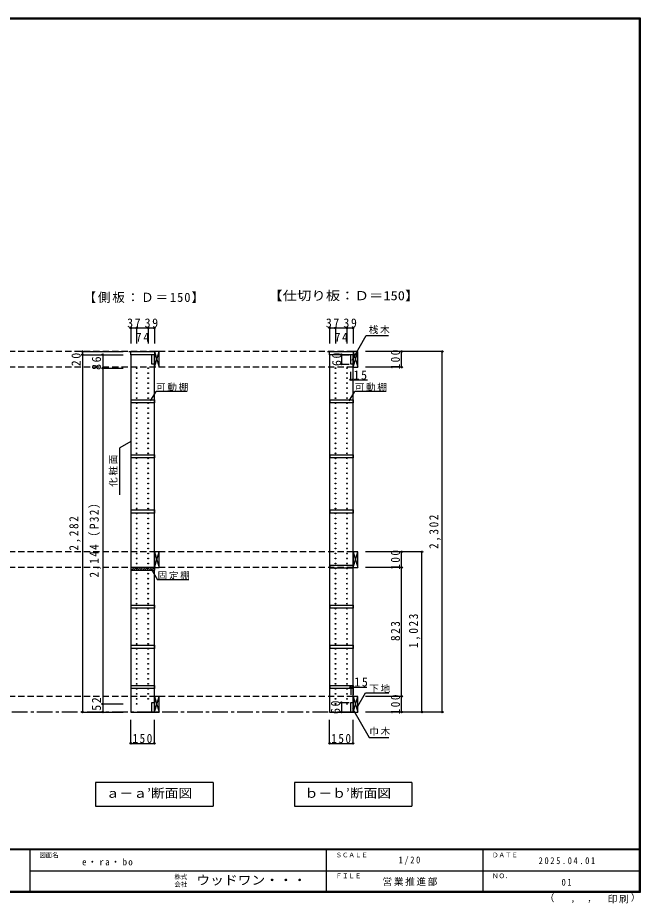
# Model space of a CAD drawing. Units: millimetres at full size, sheet at 1:20. Extents: x -3922 to 3878, y -2932 to 2722.
# Drawn here: x -100 to 3878, y -2932 to 2722 of the extents above; entities that cross this region are included whole.
import ezdxf
from ezdxf.enums import TextEntityAlignment as Align

# ---------------------------------------------------------------- set-up
doc = ezdxf.new("R2010")
doc.units = ezdxf.units.MM
doc.header["$LTSCALE"] = 20
doc.header["$PDMODE"] = 32
doc.header["$PDSIZE"] = 10
doc.linetypes.add('CHAIN1', pattern=[8, 5, -1, 1, -1])
doc.linetypes.add('DASHED2', pattern=[3, 2, -1])
for name, color, linetype in [('0-2_本体', 2, 'Continuous'), ('0-3_固定棚', 3, 'Continuous'), ('0-4_可動棚', 3, 'Continuous'), ('0-5', 4, 'Continuous'), ('0-7_桟木・巾木', 2, 'Continuous'), ('0-8_引き出し', 3, 'Continuous'), ('0-A_文字', 7, 'Continuous'), ('0-B_寸法', 7, 'Continuous'), ('0-C_ハッチ', 4, 'Continuous'), ('F-1_枠', 6, 'Continuous'), ('F-A_文字', 7, 'Continuous')]:
    doc.layers.add(name, color=color, linetype=linetype)
doc.styles.add('ＭＳ ゴシック', font='')
doc.styles.get('ＭＳ ゴシック').set_extended_font_data('MS Gothic')

msp = doc.modelspace()

# ---------------------------------------------------------------- linework, layer by layer
at = {"layer": '0-2_本体'}
for p, q in [((609.97, 590.73), (772.97, 590.73)), ((622.97, 570.73), (622.97, 590.73)), ((772.97, 570.73), (622.97, 570.73)), ((772.97, 590.73), (772.97, 570.73)), ((1879.97, 590.73), (2042.97, 590.73)), ((1892.97, 570.73), (1892.97, 590.73)), ((2042.97, 570.73), (1892.97, 570.73)), ((2042.97, 590.73), (2042.97, 570.73))]:
    msp.add_line(p, q, dxfattribs=at)
at = {"layer": '0-3_固定棚', "color": 2}
for p, q in [((622.97, -785.27), (622.97, -805.27)), ((622.97, -785.27), (772.97, -785.27)), ((772.97, -785.27), (772.97, -805.27)), ((622.97, -805.27), (772.97, -805.27))]:
    msp.add_line(p, q, dxfattribs=at)
at = {"layer": '0-4_可動棚', "color": 2}
for p, q in [((625.97, 263.23), (625.97, 283.23)), ((1895.97, 263.23), (1895.97, 283.23)), ((772.97, 263.23), (625.97, 263.23)), ((2042.97, 263.23), (1895.97, 263.23)), ((625.97, -88.77), (625.97, -68.77)), ((772.97, -88.77), (625.97, -88.77)), ((1895.97, -88.77), (1895.97, -68.77)), ((2042.97, -88.77), (1895.97, -88.77)), ((625.97, -440.77), (625.97, -420.77)), ((772.97, -440.77), (625.97, -440.77)), ((1895.97, -440.77), (1895.97, -420.77)), ((2042.97, -440.77), (1895.97, -440.77)), ((1895.97, -792.77), (1895.97, -772.77)), ((2042.97, -792.77), (1895.97, -792.77)), ((625.97, -1048.77), (625.97, -1028.77)), ((772.97, -1048.77), (625.97, -1048.77)), ((1895.97, -1048.77), (1895.97, -1028.77)), ((2042.97, -1048.77), (1895.97, -1048.77)), ((625.97, -1304.77), (625.97, -1284.77)), ((1895.97, -1304.77), (1895.97, -1284.77)), ((772.97, -1304.77), (625.97, -1304.77)), ((2042.97, -1304.77), (1895.97, -1304.77)), ((625.97, -1560.77), (625.97, -1540.77)), ((772.97, -1560.77), (625.97, -1560.77)), ((1895.97, -1560.77), (1895.97, -1540.77)), ((2042.97, -1560.77), (1895.97, -1560.77))]:
    msp.add_line(p, q, dxfattribs=at)
for points in [[(625.97, 283.23), (772.97, 283.23), (772.97, 263.23)], [(1895.97, 283.23), (2042.97, 283.23), (2042.97, 263.23)], [(625.97, -68.77), (772.97, -68.77), (772.97, -88.77)], [(1895.97, -68.77), (2042.97, -68.77), (2042.97, -88.77)], [(625.97, -420.77), (772.97, -420.77), (772.97, -440.77)], [(1895.97, -420.77), (2042.97, -420.77), (2042.97, -440.77)], [(1895.97, -772.77), (2042.97, -772.77), (2042.97, -792.77)], [(625.97, -1028.77), (772.97, -1028.77), (772.97, -1048.77)], [(1895.97, -1028.77), (2042.97, -1028.77), (2042.97, -1048.77)], [(625.97, -1284.77), (772.97, -1284.77), (772.97, -1304.77)], [(1895.97, -1284.77), (2042.97, -1284.77), (2042.97, -1304.77)], [(625.97, -1540.77), (772.97, -1540.77), (772.97, -1560.77)], [(1895.97, -1540.77), (2042.97, -1540.77), (2042.97, -1560.77)]]:
    msp.add_lwpolyline(points, dxfattribs=at)
at = {"layer": '0-5', "color": 3}
for p, q in [((622.97, 570.73), (622.97, -1711.27)), ((772.97, 570.73), (622.97, 570.73)), ((772.97, -1711.27), (772.97, 570.73)), ((1892.97, 570.73), (1892.97, -1711.27)), ((2042.97, 570.73), (1892.97, 570.73)), ((2042.97, -1711.27), (2042.97, 570.73)), ((622.97, -1711.27), (772.97, -1711.27)), ((1892.97, -1711.27), (2042.97, -1711.27))]:
    msp.add_line(p, q, dxfattribs=at)
at = {"layer": '0-5'}
for centre in [(659.97, 484.73), (659.97, 452.73), (733.97, 484.73), (733.97, 452.73), (1929.97, 484.73), (1929.97, 452.73), (2003.97, 484.73), (2003.97, 452.73), (659.97, 420.73), (733.97, 420.73), (1929.97, 420.73), (2003.97, 420.73), (659.97, 388.73), (659.97, 356.73), (733.97, 388.73), (733.97, 356.73), (1929.97, 388.73), (1929.97, 356.73), (2003.97, 388.73), (2003.97, 356.73), (659.97, 324.73), (659.97, 292.73), (733.97, 324.73), (733.97, 292.73), (1929.97, 324.73), (1929.97, 292.73), (2003.97, 324.73), (2003.97, 292.73), (659.97, 260.73), (659.97, 228.73), (733.97, 260.73), (733.97, 228.73), (1929.97, 260.73), (1929.97, 228.73), (2003.97, 260.73), (2003.97, 228.73), (659.97, 196.73), (733.97, 196.73), (1929.97, 196.73), (2003.97, 196.73), (659.97, 164.73), (659.97, 132.73), (733.97, 164.73), (733.97, 132.73), (1929.97, 164.73), (1929.97, 132.73), (2003.97, 164.73), (2003.97, 132.73), (659.97, 100.73), (659.97, 68.73), (733.97, 100.73), (733.97, 68.73), (1929.97, 100.73), (1929.97, 68.73), (2003.97, 100.73), (2003.97, 68.73), (659.97, 36.73), (659.97, 4.73), (733.97, 36.73), (733.97, 4.73), (1929.97, 36.73), (1929.97, 4.73), (2003.97, 36.73), (2003.97, 4.73), (659.97, -27.27), (733.97, -27.27), (1929.97, -27.27), (2003.97, -27.27), (659.97, -59.27), (659.97, -91.27), (733.97, -59.27), (733.97, -91.27), (1929.97, -59.27), (1929.97, -91.27), (2003.97, -59.27), (2003.97, -91.27), (659.97, -123.27), (659.97, -155.27), (733.97, -123.27), (733.97, -155.27), (1929.97, -123.27), (1929.97, -155.27), (2003.97, -123.27), (2003.97, -155.27), (659.97, -187.27), (659.97, -219.27), (733.97, -187.27), (733.97, -219.27), (1929.97, -187.27), (1929.97, -219.27), (2003.97, -187.27), (2003.97, -219.27), (659.97, -251.27), (659.97, -283.27), (733.97, -251.27), (733.97, -283.27), (1929.97, -251.27), (1929.97, -283.27), (2003.97, -251.27), (2003.97, -283.27), (659.97, -315.27), (733.97, -315.27), (1929.97, -315.27), (2003.97, -315.27), (659.97, -347.27), (659.97, -379.27), (733.97, -347.27), (733.97, -379.27), (1929.97, -347.27), (1929.97, -379.27), (2003.97, -347.27), (2003.97, -379.27), (659.97, -411.27), (659.97, -443.27), (733.97, -411.27), (733.97, -443.27), (1929.97, -411.27), (1929.97, -443.27), (2003.97, -411.27), (2003.97, -443.27), (659.97, -475.27), (659.97, -507.27), (733.97, -475.27), (733.97, -507.27), (1929.97, -475.27), (1929.97, -507.27), (2003.97, -475.27), (2003.97, -507.27), (659.97, -539.27), (733.97, -539.27), (1929.97, -539.27), (2003.97, -539.27), (659.97, -571.27), (659.97, -603.27), (733.97, -571.27), (733.97, -603.27), (1929.97, -571.27), (1929.97, -603.27), (2003.97, -571.27), (2003.97, -603.27), (659.97, -635.27), (659.97, -667.27), (733.97, -635.27), (733.97, -667.27), (1929.97, -635.27), (1929.97, -667.27), (2003.97, -635.27), (2003.97, -667.27), (659.97, -699.27), (659.97, -731.27), (733.97, -699.27), (733.97, -731.27), (1929.97, -699.27), (1929.97, -731.27), (2003.97, -699.27), (2003.97, -731.27), (659.97, -763.27), (733.97, -763.27), (1929.97, -763.27), (2003.97, -763.27), (659.97, -795.27), (659.97, -827.27), (733.97, -795.27), (733.97, -827.27), (1929.97, -795.27), (1929.97, -827.27), (2003.97, -795.27), (2003.97, -827.27), (659.97, -859.27), (659.97, -891.27), (733.97, -859.27), (733.97, -891.27), (1929.97, -859.27), (1929.97, -891.27), (2003.97, -859.27), (2003.97, -891.27), (659.97, -923.27), (659.97, -955.27), (733.97, -923.27), (733.97, -955.27), (1929.97, -923.27), (1929.97, -955.27), (2003.97, -923.27), (2003.97, -955.27), (659.97, -987.27), (659.97, -1019.27), (733.97, -987.27), (733.97, -1019.27), (1929.97, -987.27), (1929.97, -1019.27), (2003.97, -987.27), (2003.97, -1019.27), (659.97, -1051.27), (733.97, -1051.27), (1929.97, -1051.27), (2003.97, -1051.27), (659.97, -1083.27), (659.97, -1115.27), (733.97, -1083.27), (733.97, -1115.27), (1929.97, -1083.27), (1929.97, -1115.27), (2003.97, -1083.27), (2003.97, -1115.27), (659.97, -1147.27), (659.97, -1179.27), (733.97, -1147.27), (733.97, -1179.27), (1929.97, -1147.27), (1929.97, -1179.27), (2003.97, -1147.27), (2003.97, -1179.27), (659.97, -1211.27), (659.97, -1243.27), (733.97, -1211.27), (733.97, -1243.27), (1929.97, -1211.27), (1929.97, -1243.27), (2003.97, -1211.27), (2003.97, -1243.27), (659.97, -1275.27), (733.97, -1275.27), (1929.97, -1275.27), (2003.97, -1275.27), (659.97, -1307.27), (659.97, -1339.27), (733.97, -1307.27), (733.97, -1339.27), (1929.97, -1307.27), (1929.97, -1339.27), (2003.97, -1307.27), (2003.97, -1339.27), (659.97, -1371.27), (659.97, -1403.27), (733.97, -1371.27), (733.97, -1403.27), (1929.97, -1371.27), (1929.97, -1403.27), (2003.97, -1371.27), (2003.97, -1403.27), (659.97, -1435.27), (659.97, -1467.27), (733.97, -1435.27), (733.97, -1467.27), (1929.97, -1435.27), (1929.97, -1467.27), (2003.97, -1435.27), (2003.97, -1467.27), (659.97, -1499.27), (733.97, -1499.27), (1929.97, -1499.27), (2003.97, -1499.27), (659.97, -1531.27), (659.97, -1563.27), (733.97, -1531.27), (733.97, -1563.27), (1929.97, -1531.27), (1929.97, -1563.27), (2003.97, -1531.27), (2003.97, -1563.27), (659.97, -1595.27), (659.97, -1627.27), (733.97, -1595.27), (733.97, -1627.27), (1929.97, -1595.27), (1929.97, -1627.27), (2003.97, -1595.27), (2003.97, -1627.27), (659.97, -1659.27), (1929.97, -1659.27), (2003.97, -1659.27)]:
    msp.add_circle(centre, 2.5, dxfattribs=at)
at = {"layer": '0-7_桟木・巾木'}
for p, q in [((772.97, 570.73), (757.97, 570.73)), ((757.97, 510.73), (757.97, 570.73)), ((772.97, 570.73), (772.97, 529.73)), ((2042.97, 570.73), (2027.97, 570.73)), ((2027.97, 510.73), (2027.97, 570.73)), ((2042.97, 570.73), (2042.97, 529.73)), ((757.97, -1651.27), (772.97, -1651.27)), ((772.97, -1651.27), (772.97, -1711.27)), ((2027.97, -1651.27), (2042.97, -1651.27)), ((2042.97, -1651.27), (2042.97, -1711.27))]:
    msp.add_line(p, q, dxfattribs=at)
for points in [[(772.97, 510.73), (761.47, 510.73), (757.97, 510.73)], [(2042.97, 510.73), (2031.47, 510.73), (2027.97, 510.73)], [(772.97, -1711.27), (757.97, -1711.27), (757.97, -1651.27)], [(2042.97, -1711.27), (2027.97, -1711.27), (2027.97, -1651.27)]]:
    msp.add_lwpolyline(points, dxfattribs=at)
at = {"layer": '0-8_引き出し'}
for p, q in [((772.97, 590.73), (772.97, 490.73)), ((802.97, 590.73), (772.97, 590.73)), ((802.97, 490.73), (802.97, 590.73)), ((2042.97, 590.73), (2042.97, 490.73)), ((2072.97, 590.73), (2042.97, 590.73)), ((2072.97, 490.73), (2072.97, 590.73)), ((2042.97, 490.73), (2072.97, 490.73)), ((2042.97, 490.73), (2072.97, 490.73)), ((772.97, -1611.27), (772.97, -1711.27)), ((802.97, -1611.27), (772.97, -1611.27)), ((802.97, -1711.27), (802.97, -1611.27)), ((2042.97, -1611.27), (2042.97, -1711.27)), ((2072.97, -1611.27), (2042.97, -1611.27)), ((2072.97, -1711.27), (2072.97, -1611.27)), ((772.97, -1711.27), (802.97, -1711.27)), ((2042.97, -1711.27), (2072.97, -1711.27))]:
    msp.add_line(p, q, dxfattribs=at)
at = {"layer": '0-8_引き出し', "color": 7}
for p, q in [((772.97, 490.73), (802.97, 590.73)), ((772.97, 590.73), (802.97, 490.73)), ((2042.97, 490.73), (2072.97, 590.73)), ((2042.97, 590.73), (2072.97, 490.73)), ((772.97, -688.27), (802.97, -788.27)), ((772.97, -788.27), (802.97, -688.27)), ((2042.97, -688.27), (2072.97, -788.27)), ((2042.97, -788.27), (2072.97, -688.27)), ((772.97, -1711.27), (802.97, -1611.27)), ((772.97, -1611.27), (802.97, -1711.27)), ((2042.97, -1711.27), (2072.97, -1611.27)), ((2042.97, -1611.27), (2072.97, -1711.27))]:
    msp.add_line(p, q, dxfattribs=at)
at = {"layer": '0-8_引き出し'}
for points in [[(802.97, -788.27), (802.97, -688.27), (772.97, -688.27), (772.97, -788.27)], [(2072.97, -788.27), (2072.97, -688.27), (2042.97, -688.27), (2042.97, -788.27)]]:
    msp.add_lwpolyline(points, close=True, dxfattribs=at)
at = {"layer": '0-A_文字'}
for p, q in [((622.97, 17.07), (552.97, -23.34)), ((552.97, -323.34), (552.97, -23.34)), ((753.28, -796.29), (794.04, -866.88)), ((994.04, -866.88), (794.04, -866.88)), ((2072.97, -1672.95), (2121.74, -1588.48)), ((2121.74, -1588.48), (2272.27, -1588.48)), ((1147.97, -2161.27), (1147.97, -2311.27)), ((2417.97, -2161.27), (2417.97, -2311.27)), ((397.97, -2311.27), (1147.97, -2311.27)), ((1667.97, -2311.27), (2417.97, -2311.27))]:
    msp.add_line(p, q, dxfattribs=at)
at = {"layer": '0-A_文字', "linetype": 'CHAIN1'}
msp.add_line((2042.97, -1711.27), (-1982.03, -1711.27), dxfattribs=at)
at = {"layer": '0-A_文字'}
for points in [[(2036.3, 535.27), (2127.17, 692.67), (2269.4, 692.67)], [(2039.16, -1687.54), (2146.24, -1873.01), (2272.27, -1873.01)], [(1147.97, -2161.27), (397.97, -2161.27), (397.97, -2311.27)], [(2417.97, -2161.27), (1667.97, -2161.27), (1667.97, -2311.27)]]:
    msp.add_lwpolyline(points, dxfattribs=at)
at = {"layer": '0-B_寸法', "color": 4}
for p, q in [((622.97, 741.73), (622.97, 641.73)), ((622.97, 741.73), (772.97, 741.73)), ((659.97, 741.73), (659.97, 641.73)), ((733.97, 741.73), (733.97, 641.73)), ((772.97, 741.73), (772.97, 641.73)), ((1892.97, 741.73), (1892.97, 641.73)), ((1892.97, 741.73), (2042.97, 741.73)), ((1929.97, 741.73), (1929.97, 641.73)), ((2003.97, 741.73), (2003.97, 641.73)), ((2042.97, 741.73), (2042.97, 641.73)), ((312.97, 590.73), (312.97, 570.73)), ((312.97, 590.73), (572.97, 590.73)), ((312.97, 570.73), (572.97, 570.73)), ((312.97, 570.73), (312.97, -1711.27)), ((442.97, 570.73), (572.97, 570.73)), ((442.97, 570.73), (442.97, 484.73)), ((1967.97, 570.73), (1967.97, 510.73)), ((1967.97, 570.73), (2017.97, 570.73)), ((2352.97, 590.73), (2122.97, 590.73)), ((2612.97, 590.73), (2122.97, 590.73)), ((2352.97, 490.73), (2352.97, 590.73)), ((2612.97, -1711.27), (2612.97, 590.73)), ((1967.97, 510.73), (2017.97, 510.73)), ((442.97, 484.73), (572.97, 484.73)), ((442.97, 484.73), (442.97, -1659.27)), ((2027.97, 410.73), (2027.97, 460.73)), ((2042.97, 410.73), (2042.97, 460.73)), ((2352.97, 490.73), (2122.97, 490.73)), ((2027.97, 410.73), (2134.67, 410.73)), ((2352.97, -688.27), (2122.97, -688.27)), ((2352.97, -788.27), (2352.97, -688.27)), ((2482.97, -688.27), (2352.97, -688.27)), ((2482.97, -1711.27), (2482.97, -688.27)), ((2352.97, -788.27), (2122.97, -788.27)), ((2352.97, -1611.27), (2352.97, -788.27)), ((2027.97, -1551.27), (2027.97, -1601.27)), ((2027.97, -1551.27), (2131.43, -1551.27)), ((2042.97, -1551.27), (2042.97, -1601.27)), ((2352.97, -1611.27), (2122.97, -1611.27)), ((2352.97, -1711.27), (2352.97, -1611.27)), ((442.97, -1659.27), (572.97, -1659.27)), ((442.97, -1659.27), (442.97, -1711.27)), ((1967.97, -1651.27), (1967.97, -1711.27)), ((1967.97, -1651.27), (2017.97, -1651.27)), ((312.97, -1711.27), (572.97, -1711.27)), ((442.97, -1711.27), (572.97, -1711.27)), ((1967.97, -1711.27), (2017.97, -1711.27)), ((2352.97, -1711.27), (2122.97, -1711.27)), ((2612.97, -1711.27), (2122.97, -1711.27)), ((2482.97, -1711.27), (2352.97, -1711.27)), ((622.97, -1911.27), (622.97, -1761.27)), ((772.97, -1911.27), (772.97, -1761.27)), ((1892.97, -1911.27), (1892.97, -1761.27)), ((2042.97, -1911.27), (2042.97, -1761.27)), ((622.97, -1911.27), (772.97, -1911.27)), ((1892.97, -1911.27), (2042.97, -1911.27))]:
    msp.add_line(p, q, dxfattribs=at)
at = {"layer": '0-B_寸法', "color": 4, "linetype": 'DASHED2'}
for p, q in [((2042.97, 590.73), (-1982.03, 590.73)), ((2042.97, 490.73), (-1982.03, 490.73)), ((2042.97, -688.27), (-1982.03, -688.27)), ((2042.97, -788.27), (-1982.03, -788.27)), ((2042.97, -1611.27), (-1982.03, -1611.27))]:
    msp.add_line(p, q, dxfattribs=at)
at = {"layer": '0-B_寸法'}
for p, q in [((748.73, 275.26), (783.75, 335.91)), ((983.75, 335.91), (783.75, 335.91)), ((2018.73, 275.26), (2053.75, 335.91)), ((2253.75, 335.91), (2053.75, 335.91))]:
    msp.add_line(p, q, dxfattribs=at)
for p in [(622.97, 741.73), (659.97, 741.73), (733.97, 741.73), (772.97, 741.73), (1892.97, 741.73), (1929.97, 741.73), (2003.97, 741.73), (2042.97, 741.73), (312.97, 590.73), (312.97, 570.73), (442.97, 570.73), (1967.97, 570.73), (2352.97, 590.73), (2612.97, 590.73), (1967.97, 510.73), (442.97, 484.73), (2352.97, 490.73), (2027.97, 410.73), (2042.97, 410.73), (2352.97, -688.27), (2482.97, -688.27), (2352.97, -788.27), (2027.97, -1551.27), (2042.97, -1551.27), (2352.97, -1611.27), (442.97, -1659.27), (1967.97, -1651.27), (312.97, -1711.27), (442.97, -1711.27), (1967.97, -1711.27), (2352.97, -1711.27), (2482.97, -1711.27), (2612.97, -1711.27), (622.97, -1911.27), (772.97, -1911.27), (1892.97, -1911.27), (2042.97, -1911.27)]:
    msp.add_point(p, dxfattribs=at)
at = {"layer": '0-C_ハッチ'}
for p, q in [((622.97, -794.22), (631.92, -785.27)), ((626.06, -805.27), (646.06, -785.27)), ((640.2, -805.27), (660.2, -785.27)), ((654.34, -805.27), (674.34, -785.27)), ((668.48, -805.27), (688.48, -785.27)), ((682.63, -805.27), (702.63, -785.27)), ((696.77, -805.27), (716.77, -785.27)), ((710.91, -805.27), (730.91, -785.27)), ((725.05, -805.27), (745.05, -785.27)), ((739.2, -805.27), (759.2, -785.27)), ((753.34, -805.27), (772.97, -785.64)), ((767.48, -805.27), (772.97, -799.78))]:
    msp.add_line(p, q, dxfattribs=at)
at = {"layer": 'F-1_枠'}
for p, q in [((-3922.03, 2722.29), (3877.97, 2722.29)), ((-3922.03, 2718.96), (3877.97, 2718.96)), ((-3922.03, 2715.63), (3877.97, 2715.63)), ((3871.3, 2722.29), (3871.3, -2864.37)), ((3874.63, 2722.29), (3874.63, -2864.37)), ((3877.97, 2722.29), (3877.97, -2864.37)), ((3877.97, -2587.71), (-3922.03, -2587.71)), ((3877.97, -2591.04), (-3922.03, -2591.04)), ((-22.03, -2591.04), (-22.03, -2857.71)), ((1871.3, -2591.04), (1871.3, -2857.71)), ((2871.3, -2591.04), (2871.3, -2857.71)), ((-22.03, -2724.37), (3871.3, -2724.38)), ((3877.97, -2857.71), (-3922.03, -2857.71)), ((3877.97, -2861.04), (-3922.03, -2861.04)), ((3877.97, -2864.37), (-3922.03, -2864.37))]:
    msp.add_line(p, q, dxfattribs=at)

# ---------------------------------------------------------------- texts
at = {"layer": '0-A_文字', "style": 'ＭＳ ゴシック'}
for s, width, p in [('【仕切り板：Ｄ＝150】', 1.15, (1500.47, 900.73)), ('ａ－ａ’断面図', 1.1, (462.97, -2276.27)), ('ｂ－ｂ’断面図', 1.1, (1732.97, -2276.27))]:
    msp.add_text(s, height=58.65, dxfattribs=dict(at, width=width)).set_placement(p, align=Align.BOTTOM_LEFT)
at = {"layer": '0-A_文字', "attachment_point": 7, "style": 'ＭＳ ゴシック'}
for s, insert, char_height in [('\\T1.15;【側板：Ｄ＝150】', (320.47, 900.73), 58.65), ('\\T1.17;桟木', (2143.38, 702.88), 43.99), ('\\T1.17;固定棚', (794.04, -866.88), 43.99), ('\\T1.17;下地', (2146.24, -1588.48), 43.99), ('\\T1.17;巾木', (2146.24, -1861.06), 43.99)]:
    msp.add_mtext(s, dxfattribs=dict(at, insert=insert, char_height=char_height))
at = {"layer": '0-A_文字', "insert": (537.97, -273.34), "char_height": 43.99, "attachment_point": 7, "rotation": 90, "style": 'ＭＳ ゴシック'}
msp.add_mtext('\\T1.17;化粧面', dxfattribs=at)
at = {"layer": '0-B_寸法', "attachment_point": 7, "style": 'ＭＳ ゴシック'}
for s, insert, char_height in [('\\T1.27;\\W0.95;37', (598.97, 742.94), 58.65), ('\\T1.27;\\W0.95;39', (710.97, 742.94), 58.65), ('\\T1.27;\\W0.95;37', (1868.97, 742.94), 58.65), ('\\T1.27;\\W0.95;39', (1980.97, 742.94), 58.65), ('\\T1.27;\\W0.95;74', (654.47, 652.94), 58.65), ('\\T1.27;\\W0.95;74', (1924.47, 652.94), 58.65), ('\\T1.27;\\W0.95;15', (2045.86, 410.73), 58.65), ('\\T1.17;可動棚', (783.75, 335.91), 43.99), ('\\T1.17;可動棚', (2053.75, 335.91), 43.99), ('\\T1.27;\\W0.95;15', (2050.88, -1548.8), 58.65), ('\\T1.27;\\W0.9;150', (632.97, -1910.06), 58.65), ('\\T1.27;\\W0.9;150', (1902.97, -1910.06), 58.65)]:
    msp.add_mtext(s, dxfattribs=dict(at, insert=insert, char_height=char_height))
at = {"layer": '0-B_寸法', "char_height": 58.65, "attachment_point": 7, "rotation": 90, "style": 'ＭＳ ゴシック'}
for s, insert in [('\\T1.27;\\W0.95;20', (302.97, 496.76)), ('\\T1.27;\\W0.95;60', (1967.97, 498.23)), ('\\T1.27;\\W0.9;100', (2342.97, 475.73)), ('\\T1.27;\\W0.95;86', (432.97, 473.35)), ('\\T1.23;\\W0.9;2,144（P32）', (432.97, -852.27)), ('\\T1.28;\\W0.9;2,282', (302.97, -680.27)), ('\\T1.28;\\W0.9;2,302', (2602.97, -670.27)), ('\\T1.27;\\W0.9;100', (2342.97, -803.27)), ('\\T1.28;\\W0.9;1,023', (2472.97, -1302.77)), ('\\T1.27;\\W0.9;823', (2342.97, -1257.77)), ('\\T1.27;\\W0.95;52', (432.97, -1703)), ('\\T1.27;\\W0.9;100', (2342.97, -1726.27)), ('\\T1.27;\\W0.95;60', (1960.36, -1723.77))]:
    msp.add_mtext(s, dxfattribs=dict(at, insert=insert))
at = {"layer": 'F-A_文字', "style": 'ＭＳ ゴシック'}
for s, height, p in [('図面名', 29.33, (37.97, -2647.71)), ('ＳＣＡＬＥ', 29.33, (1931.3, -2647.71)), ('ＤＡＴＥ', 29.33, (2931.3, -2647.71)), ('株式', 29.33, (901.3, -2787.04)), ('ＦＩＬＥ', 29.33, (1931.3, -2781.04)), ('ＮＯ．', 29.33, (2931.3, -2781.04)), ('会社', 29.33, (901.3, -2835.04)), ('（', 43.99, (3267.32, -2933.25)), ('）', 43.99, (3816.9, -2930.46)), (',', 43.99, (3432.15, -2933.25)), (',', 43.99, (3538.1, -2931.39))]:
    msp.add_text(s, height=height, dxfattribs=at).set_placement(p, align=Align.BOTTOM_LEFT)
at = {"layer": 'F-A_文字', "style": 'ＭＳ ゴシック', "width": 1.1}
msp.add_text('ウッドワン・・・', height=58.65, dxfattribs=at).set_placement((1041.3, -2831.04), align=Align.BOTTOM_LEFT)
at = {"layer": 'F-A_文字', "char_height": 43.99, "attachment_point": 7, "style": 'ＭＳ ゴシック'}
for s, insert in [('\\T1.28;\\W0.95;e・ra・bo', (311.3, -2691.04)), ('\\T1.38;\\W0.9;1/20', (2333.8, -2687.71)), ('\\T1.39;\\W0.85;2025.04.01', (3228.8, -2682.71)), ('\\T1.17;営業推進部', (2231.3, -2821.04)), ('\\T1.36;\\W0.9;01', (3375, -2821.04)), ('\\T1.17;印刷', (3670.07, -2932.32))]:
    msp.add_mtext(s, dxfattribs=dict(at, insert=insert))

doc.saveas('drawing.dxf')
